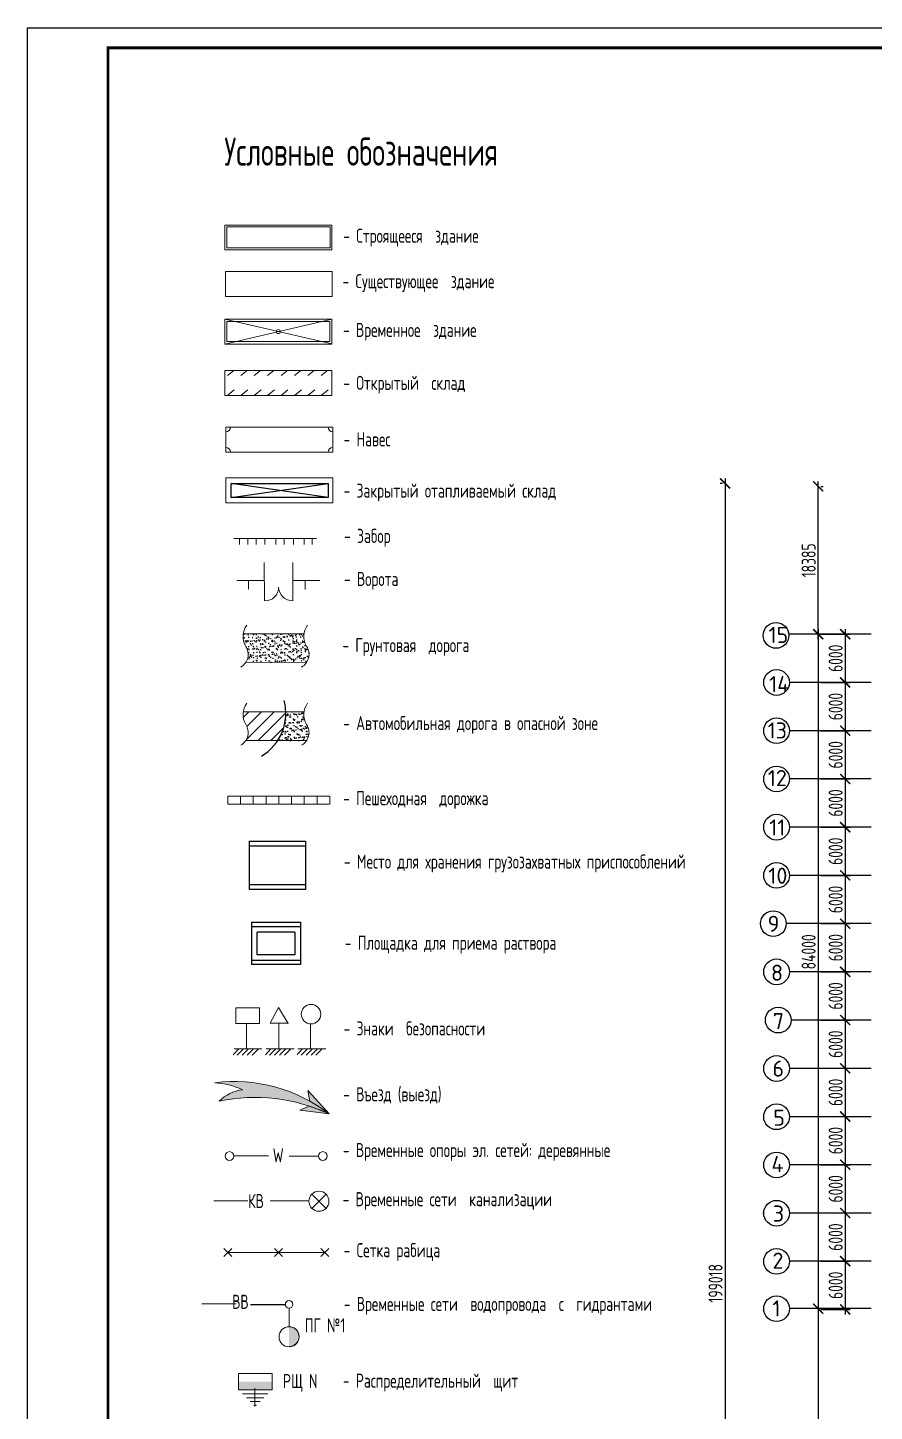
# Paper-space layout 'СГП' of a CAD drawing. Header units: millimetres. Extents: x 1 to 2190, y 0 to 1001.
# Drawn here: x 0.9 to 211.7, y 249.8 to 594.1 of the extents above; entities that cross this region are included whole.
import ezdxf

# ---------------------------------------------------------------- set-up
doc = ezdxf.new("R2010")
doc.units = ezdxf.units.MM
doc.header["$LTSCALE"] = 0.5
for name, color, linetype, lineweight in [('ЛИНИИ_01', 7, 'Continuous', 9), ('ТОЛСТЫЕ', 1, 'Continuous', 50), ('ТОНКИЕе', 7, 'Continuous', 25), ('чертеж', 250, 'Continuous', 5)]:
    doc.layers.add(name, color=color, linetype=linetype, lineweight=lineweight)
for name, color, linetype in [('ЛИНИИ_045', 254, 'Continuous'), ('размеры', 7, 'Continuous'), ('РАЗМЕТКА', 7, 'Continuous'), ('текст', 7, 'Continuous'), ('тонкие', 7, 'Continuous')]:
    doc.layers.add(name, color=color, linetype=linetype)
doc.styles.add('Наклонный', font='isocpeur.ttf', dxfattribs={"width": 0.7, "height": 3.5})
doc.styles.add('Наклонный 5', font='isocpeur.ttf', dxfattribs={"height": 7})
doc.dimstyles.new('СТРОИТЕЛЬНЫЙ', dxfattribs={"dimtxt": 3.5, "dimasz": 2.5, "dimexe": 1.25, "dimexo": 0.625, "dimtad": 1, "dimdec": 0, "dimlfac": 500, "dimdsep": 46, "dimtxsty": 'Наклонный', "dimblk1": 'ARCHTICK', "dimblk2": 'ARCHTICK', "dimsah": 1, "dimcen": 0, "dimdle": 1.25, "dimadec": 0, "dimazin": 0, "dimtfac": 0.75, "dimtdec": 0, "dimtmove": 0, "dimatfit": 3, "dimldrblk": 'ARCHTICK', "dimfxl": 1, "dimtolj": 1, "dimtzin": 0, "dimarcsym": 0})

# ---------------------------------------------------------------- blocks, each defined once
blk = doc.blocks.new('_ArchTick')
at = {"color": 0, "linetype": 'ByBlock', "const_width": 0.15}
blk.add_lwpolyline([(-0.5, -0.5), (0.5, 0.5)], dxfattribs=at)
blk = doc.blocks.new('*D918')
at = {"layer": 'Defpoints', "color": 0, "transparency": 16777216}
for p in [(174.58, 480.69), (174.58, 82.65), (174.58, 82.65)]:
    blk.add_point(p, dxfattribs=at)
at = {"layer": 'размеры', "color": 0, "lineweight": -2, "transparency": 16777216}
for p, q in [((173.96, 480.69), (173.33, 480.69)), ((174.58, 481.94), (174.58, 81.4)), ((173.96, 82.65), (173.33, 82.65))]:
    blk.add_line(p, q, dxfattribs=at)
at = {"layer": 'размеры', "color": 0, "lineweight": -2, "transparency": 16777216, "xscale": 2.5, "yscale": 2.5, "zscale": 2.5}
for p, rotation in [((174.58, 480.69), 90), ((174.58, 82.65), 270)]:
    blk.add_blockref('_ArchTick', p, dxfattribs=dict(at, rotation=rotation))
at = {"layer": 'размеры', "color": 0, "transparency": 16777216, "insert": (172.21, 281.67), "char_height": 3.5, "attachment_point": 5, "rotation": 90, "style": 'Наклонный'}
blk.add_mtext('\\A1;199018', dxfattribs=at)
blk = doc.blocks.new('*D958')
at = {"layer": 'Defpoints', "color": 0, "transparency": 16777216}
for p in [(197.76, 443.17), (197.76, 431.17), (204.48, 431.17)]:
    blk.add_point(p, dxfattribs=at)
at = {"layer": 'ТОНКИЕе', "color": 0, "lineweight": -2, "transparency": 16777216}
for p, q in [((204.48, 444.42), (204.48, 429.92)), ((198.39, 443.17), (205.73, 443.17)), ((198.39, 431.17), (205.73, 431.17))]:
    blk.add_line(p, q, dxfattribs=at)
at = {"layer": 'ТОНКИЕе', "color": 0, "lineweight": -2, "transparency": 16777216, "xscale": 2.5, "yscale": 2.5, "zscale": 2.5}
for p, rotation in [((204.48, 443.17), 90), ((204.48, 431.17), 270)]:
    blk.add_blockref('_ArchTick', p, dxfattribs=dict(at, rotation=rotation))
at = {"layer": 'ТОНКИЕе', "color": 0, "transparency": 16777216, "insert": (202.11, 437.17), "char_height": 3.5, "attachment_point": 5, "rotation": 90, "style": 'Наклонный'}
blk.add_mtext('\\A1;6000', dxfattribs=at)
blk = doc.blocks.new('*D959')
at = {"layer": 'Defpoints', "color": 0, "transparency": 16777216}
for p in [(204.48, 443.17), (197.76, 275.36), (205.32, 275.36)]:
    blk.add_point(p, dxfattribs=at)
at = {"layer": 'ТОНКИЕе', "color": 0, "lineweight": -2, "transparency": 16777216}
for p, q in [((197.76, 444.42), (197.76, 274.11)), ((203.86, 443.17), (196.51, 443.17)), ((204.69, 275.36), (196.51, 275.36))]:
    blk.add_line(p, q, dxfattribs=at)
at = {"layer": 'ТОНКИЕе', "color": 0, "lineweight": -2, "transparency": 16777216, "xscale": 2.5, "yscale": 2.5, "zscale": 2.5}
for p, rotation in [((197.76, 443.17), 90), ((197.76, 275.36), 270)]:
    blk.add_blockref('_ArchTick', p, dxfattribs=dict(at, rotation=rotation))
at = {"layer": 'ТОНКИЕе', "color": 0, "transparency": 16777216, "insert": (195.39, 364.14), "char_height": 3.5, "attachment_point": 5, "rotation": 90, "style": 'Наклонный'}
blk.add_mtext('\\A1;84000', dxfattribs=at)
blk = doc.blocks.new('*D964')
at = {"layer": 'Defpoints', "color": 0, "transparency": 16777216}
for p in [(197.76, 431.17), (197.76, 419.17), (204.48, 419.17)]:
    blk.add_point(p, dxfattribs=at)
at = {"layer": 'ТОНКИЕе', "color": 0, "lineweight": -2, "transparency": 16777216}
for p, q in [((198.39, 431.17), (205.73, 431.17)), ((204.48, 432.42), (204.48, 417.92)), ((198.39, 419.17), (205.73, 419.17))]:
    blk.add_line(p, q, dxfattribs=at)
at = {"layer": 'ТОНКИЕе', "color": 0, "lineweight": -2, "transparency": 16777216, "xscale": 2.5, "yscale": 2.5, "zscale": 2.5}
for p, rotation in [((204.48, 431.17), 90), ((204.48, 419.17), 270)]:
    blk.add_blockref('_ArchTick', p, dxfattribs=dict(at, rotation=rotation))
at = {"layer": 'ТОНКИЕе', "color": 0, "transparency": 16777216, "insert": (202.11, 425.17), "char_height": 3.5, "attachment_point": 5, "rotation": 90, "style": 'Наклонный'}
blk.add_mtext('\\A1;6000', dxfattribs=at)
blk = doc.blocks.new('*D965')
at = {"layer": 'Defpoints', "color": 0, "transparency": 16777216}
for p in [(197.76, 419.17), (197.76, 407.17), (204.48, 407.17)]:
    blk.add_point(p, dxfattribs=at)
at = {"layer": 'ТОНКИЕе', "color": 0, "lineweight": -2, "transparency": 16777216}
for p, q in [((204.48, 420.42), (204.48, 405.92)), ((198.39, 419.17), (205.73, 419.17)), ((198.39, 407.17), (205.73, 407.17))]:
    blk.add_line(p, q, dxfattribs=at)
at = {"layer": 'ТОНКИЕе', "color": 0, "lineweight": -2, "transparency": 16777216, "xscale": 2.5, "yscale": 2.5, "zscale": 2.5}
for p, rotation in [((204.48, 419.17), 90), ((204.48, 407.17), 270)]:
    blk.add_blockref('_ArchTick', p, dxfattribs=dict(at, rotation=rotation))
at = {"layer": 'ТОНКИЕе', "color": 0, "transparency": 16777216, "insert": (202.11, 413.17), "char_height": 3.5, "attachment_point": 5, "rotation": 90, "style": 'Наклонный'}
blk.add_mtext('\\A1;6000', dxfattribs=at)
blk = doc.blocks.new('*D966')
at = {"layer": 'Defpoints', "color": 0, "transparency": 16777216}
for p in [(197.76, 407.17), (197.76, 395.17), (204.48, 395.17)]:
    blk.add_point(p, dxfattribs=at)
at = {"layer": 'ТОНКИЕе', "color": 0, "lineweight": -2, "transparency": 16777216}
for p, q in [((198.39, 407.17), (205.73, 407.17)), ((204.48, 408.42), (204.48, 393.92)), ((198.39, 395.17), (205.73, 395.17))]:
    blk.add_line(p, q, dxfattribs=at)
at = {"layer": 'ТОНКИЕе', "color": 0, "lineweight": -2, "transparency": 16777216, "xscale": 2.5, "yscale": 2.5, "zscale": 2.5}
for p, rotation in [((204.48, 407.17), 90), ((204.48, 395.17), 270)]:
    blk.add_blockref('_ArchTick', p, dxfattribs=dict(at, rotation=rotation))
at = {"layer": 'ТОНКИЕе', "color": 0, "transparency": 16777216, "insert": (202.11, 401.17), "char_height": 3.5, "attachment_point": 5, "rotation": 90, "style": 'Наклонный'}
blk.add_mtext('\\A1;6000', dxfattribs=at)
blk = doc.blocks.new('*D967')
at = {"layer": 'Defpoints', "color": 0, "transparency": 16777216}
for p in [(197.76, 395.17), (197.76, 383.17), (204.48, 383.17)]:
    blk.add_point(p, dxfattribs=at)
at = {"layer": 'ТОНКИЕе', "color": 0, "lineweight": -2, "transparency": 16777216}
for p, q in [((204.48, 396.42), (204.48, 381.92)), ((198.39, 395.17), (205.73, 395.17)), ((198.39, 383.17), (205.73, 383.17))]:
    blk.add_line(p, q, dxfattribs=at)
at = {"layer": 'ТОНКИЕе', "color": 0, "lineweight": -2, "transparency": 16777216, "xscale": 2.5, "yscale": 2.5, "zscale": 2.5}
for p, rotation in [((204.48, 395.17), 90), ((204.48, 383.17), 270)]:
    blk.add_blockref('_ArchTick', p, dxfattribs=dict(at, rotation=rotation))
at = {"layer": 'ТОНКИЕе', "color": 0, "transparency": 16777216, "insert": (202.11, 389.17), "char_height": 3.5, "attachment_point": 5, "rotation": 90, "style": 'Наклонный'}
blk.add_mtext('\\A1;6000', dxfattribs=at)
blk = doc.blocks.new('*D968')
at = {"layer": 'Defpoints', "color": 0, "transparency": 16777216}
for p in [(197.76, 383.17), (197.76, 371.17), (204.48, 371.17)]:
    blk.add_point(p, dxfattribs=at)
at = {"layer": 'ТОНКИЕе', "color": 0, "lineweight": -2, "transparency": 16777216}
for p, q in [((198.39, 383.17), (205.73, 383.17)), ((204.48, 384.42), (204.48, 369.92)), ((198.39, 371.17), (205.73, 371.17))]:
    blk.add_line(p, q, dxfattribs=at)
at = {"layer": 'ТОНКИЕе', "color": 0, "lineweight": -2, "transparency": 16777216, "xscale": 2.5, "yscale": 2.5, "zscale": 2.5}
for p, rotation in [((204.48, 383.17), 90), ((204.48, 371.17), 270)]:
    blk.add_blockref('_ArchTick', p, dxfattribs=dict(at, rotation=rotation))
at = {"layer": 'ТОНКИЕе', "color": 0, "transparency": 16777216, "insert": (202.11, 377.17), "char_height": 3.5, "attachment_point": 5, "rotation": 90, "style": 'Наклонный'}
blk.add_mtext('\\A1;6000', dxfattribs=at)
blk = doc.blocks.new('*D969')
at = {"layer": 'Defpoints', "color": 0, "transparency": 16777216}
for p in [(197.76, 371.17), (197.76, 359.17), (204.48, 359.17)]:
    blk.add_point(p, dxfattribs=at)
at = {"layer": 'ТОНКИЕе', "color": 0, "lineweight": -2, "transparency": 16777216}
for p, q in [((204.48, 372.42), (204.48, 357.92)), ((198.39, 371.17), (205.73, 371.17)), ((198.39, 359.17), (205.73, 359.17))]:
    blk.add_line(p, q, dxfattribs=at)
at = {"layer": 'ТОНКИЕе', "color": 0, "lineweight": -2, "transparency": 16777216, "xscale": 2.5, "yscale": 2.5, "zscale": 2.5}
for p, rotation in [((204.48, 371.17), 90), ((204.48, 359.17), 270)]:
    blk.add_blockref('_ArchTick', p, dxfattribs=dict(at, rotation=rotation))
at = {"layer": 'ТОНКИЕе', "color": 0, "transparency": 16777216, "insert": (202.11, 365.17), "char_height": 3.5, "attachment_point": 5, "rotation": 90, "style": 'Наклонный'}
blk.add_mtext('\\A1;6000', dxfattribs=at)
blk = doc.blocks.new('*D970')
at = {"layer": 'Defpoints', "color": 0, "transparency": 16777216}
for p in [(197.76, 359.17), (197.76, 347.17), (204.48, 347.17)]:
    blk.add_point(p, dxfattribs=at)
at = {"layer": 'ТОНКИЕе', "color": 0, "lineweight": -2, "transparency": 16777216}
for p, q in [((198.39, 359.17), (205.73, 359.17)), ((204.48, 360.42), (204.48, 345.92)), ((198.39, 347.17), (205.73, 347.17))]:
    blk.add_line(p, q, dxfattribs=at)
at = {"layer": 'ТОНКИЕе', "color": 0, "lineweight": -2, "transparency": 16777216, "xscale": 2.5, "yscale": 2.5, "zscale": 2.5}
for p, rotation in [((204.48, 359.17), 90), ((204.48, 347.17), 270)]:
    blk.add_blockref('_ArchTick', p, dxfattribs=dict(at, rotation=rotation))
at = {"layer": 'ТОНКИЕе', "color": 0, "transparency": 16777216, "insert": (202.11, 353.17), "char_height": 3.5, "attachment_point": 5, "rotation": 90, "style": 'Наклонный'}
blk.add_mtext('\\A1;6000', dxfattribs=at)
blk = doc.blocks.new('*D971')
at = {"layer": 'Defpoints', "color": 0, "transparency": 16777216}
for p in [(197.76, 347.17), (197.76, 335.17), (204.48, 335.17)]:
    blk.add_point(p, dxfattribs=at)
at = {"layer": 'ТОНКИЕе', "color": 0, "lineweight": -2, "transparency": 16777216}
for p, q in [((204.48, 348.42), (204.48, 333.92)), ((198.39, 347.17), (205.73, 347.17)), ((198.39, 335.17), (205.73, 335.17))]:
    blk.add_line(p, q, dxfattribs=at)
at = {"layer": 'ТОНКИЕе', "color": 0, "lineweight": -2, "transparency": 16777216, "xscale": 2.5, "yscale": 2.5, "zscale": 2.5}
for p, rotation in [((204.48, 347.17), 90), ((204.48, 335.17), 270)]:
    blk.add_blockref('_ArchTick', p, dxfattribs=dict(at, rotation=rotation))
at = {"layer": 'ТОНКИЕе', "color": 0, "transparency": 16777216, "insert": (202.11, 341.17), "char_height": 3.5, "attachment_point": 5, "rotation": 90, "style": 'Наклонный'}
blk.add_mtext('\\A1;6000', dxfattribs=at)
blk = doc.blocks.new('*D972')
at = {"layer": 'Defpoints', "color": 0, "transparency": 16777216}
for p in [(197.76, 335.17), (197.76, 323.17), (204.48, 323.17)]:
    blk.add_point(p, dxfattribs=at)
at = {"layer": 'ТОНКИЕе', "color": 0, "lineweight": -2, "transparency": 16777216}
for p, q in [((198.39, 335.17), (205.73, 335.17)), ((204.48, 336.42), (204.48, 321.92)), ((198.39, 323.17), (205.73, 323.17))]:
    blk.add_line(p, q, dxfattribs=at)
at = {"layer": 'ТОНКИЕе', "color": 0, "lineweight": -2, "transparency": 16777216, "xscale": 2.5, "yscale": 2.5, "zscale": 2.5}
for p, rotation in [((204.48, 335.17), 90), ((204.48, 323.17), 270)]:
    blk.add_blockref('_ArchTick', p, dxfattribs=dict(at, rotation=rotation))
at = {"layer": 'ТОНКИЕе', "color": 0, "transparency": 16777216, "insert": (202.11, 329.17), "char_height": 3.5, "attachment_point": 5, "rotation": 90, "style": 'Наклонный'}
blk.add_mtext('\\A1;6000', dxfattribs=at)
blk = doc.blocks.new('*D973')
at = {"layer": 'Defpoints', "color": 0, "transparency": 16777216}
for p in [(197.76, 323.17), (197.76, 311.17), (204.48, 311.17)]:
    blk.add_point(p, dxfattribs=at)
at = {"layer": 'ТОНКИЕе', "color": 0, "lineweight": -2, "transparency": 16777216}
for p, q in [((204.48, 324.42), (204.48, 309.92)), ((198.39, 323.17), (205.73, 323.17)), ((198.39, 311.17), (205.73, 311.17))]:
    blk.add_line(p, q, dxfattribs=at)
at = {"layer": 'ТОНКИЕе', "color": 0, "lineweight": -2, "transparency": 16777216, "xscale": 2.5, "yscale": 2.5, "zscale": 2.5}
for p, rotation in [((204.48, 323.17), 90), ((204.48, 311.17), 270)]:
    blk.add_blockref('_ArchTick', p, dxfattribs=dict(at, rotation=rotation))
at = {"layer": 'ТОНКИЕе', "color": 0, "transparency": 16777216, "insert": (202.11, 317.17), "char_height": 3.5, "attachment_point": 5, "rotation": 90, "style": 'Наклонный'}
blk.add_mtext('\\A1;6000', dxfattribs=at)
blk = doc.blocks.new('*D974')
at = {"layer": 'Defpoints', "color": 0, "transparency": 16777216}
for p in [(197.76, 311.17), (197.76, 299.17), (204.48, 299.17)]:
    blk.add_point(p, dxfattribs=at)
at = {"layer": 'ТОНКИЕе', "color": 0, "lineweight": -2, "transparency": 16777216}
for p, q in [((198.39, 311.17), (205.73, 311.17)), ((204.48, 312.42), (204.48, 297.92)), ((198.39, 299.17), (205.73, 299.17))]:
    blk.add_line(p, q, dxfattribs=at)
at = {"layer": 'ТОНКИЕе', "color": 0, "lineweight": -2, "transparency": 16777216, "xscale": 2.5, "yscale": 2.5, "zscale": 2.5}
for p, rotation in [((204.48, 311.17), 90), ((204.48, 299.17), 270)]:
    blk.add_blockref('_ArchTick', p, dxfattribs=dict(at, rotation=rotation))
at = {"layer": 'ТОНКИЕе', "color": 0, "transparency": 16777216, "insert": (202.11, 305.17), "char_height": 3.5, "attachment_point": 5, "rotation": 90, "style": 'Наклонный'}
blk.add_mtext('\\A1;6000', dxfattribs=at)
blk = doc.blocks.new('*D975')
at = {"layer": 'Defpoints', "color": 0, "transparency": 16777216}
for p in [(197.76, 299.17), (197.76, 287.17), (204.48, 287.17)]:
    blk.add_point(p, dxfattribs=at)
at = {"layer": 'ТОНКИЕе', "color": 0, "lineweight": -2, "transparency": 16777216}
for p, q in [((204.48, 300.42), (204.48, 285.92)), ((198.39, 299.17), (205.73, 299.17)), ((198.39, 287.17), (205.73, 287.17))]:
    blk.add_line(p, q, dxfattribs=at)
at = {"layer": 'ТОНКИЕе', "color": 0, "lineweight": -2, "transparency": 16777216, "xscale": 2.5, "yscale": 2.5, "zscale": 2.5}
for p, rotation in [((204.48, 299.17), 90), ((204.48, 287.17), 270)]:
    blk.add_blockref('_ArchTick', p, dxfattribs=dict(at, rotation=rotation))
at = {"layer": 'ТОНКИЕе', "color": 0, "transparency": 16777216, "insert": (202.11, 293.17), "char_height": 3.5, "attachment_point": 5, "rotation": 90, "style": 'Наклонный'}
blk.add_mtext('\\A1;6000', dxfattribs=at)
blk = doc.blocks.new('*D976')
at = {"layer": 'Defpoints', "color": 0, "transparency": 16777216}
for p in [(197.76, 287.17), (197.76, 275.17), (204.48, 275.17)]:
    blk.add_point(p, dxfattribs=at)
at = {"layer": 'ТОНКИЕе', "color": 0, "lineweight": -2, "transparency": 16777216}
for p, q in [((198.39, 287.17), (205.73, 287.17)), ((204.48, 288.42), (204.48, 273.92)), ((198.39, 275.17), (205.73, 275.17))]:
    blk.add_line(p, q, dxfattribs=at)
at = {"layer": 'ТОНКИЕе', "color": 0, "lineweight": -2, "transparency": 16777216, "xscale": 2.5, "yscale": 2.5, "zscale": 2.5}
for p, rotation in [((204.48, 287.17), 90), ((204.48, 275.17), 270)]:
    blk.add_blockref('_ArchTick', p, dxfattribs=dict(at, rotation=rotation))
at = {"layer": 'ТОНКИЕе', "color": 0, "transparency": 16777216, "insert": (202.11, 281.17), "char_height": 3.5, "attachment_point": 5, "rotation": 90, "style": 'Наклонный'}
blk.add_mtext('\\A1;6000', dxfattribs=at)
blk = doc.blocks.new('*D1054')
at = {"layer": 'Defpoints', "color": 0, "transparency": 16777216}
for p in [(197.76, 479.94), (197.76, 479.94), (197.76, 443.17)]:
    blk.add_point(p, dxfattribs=at)
at = {"layer": 'размеры', "color": 0, "lineweight": -2, "transparency": 16777216}
for p, q in [((197.76, 441.92), (197.76, 481.19)), ((198.39, 479.94), (199.01, 479.94)), ((198.39, 443.17), (199.01, 443.17))]:
    blk.add_line(p, q, dxfattribs=at)
at = {"layer": 'размеры', "color": 0, "lineweight": -2, "transparency": 16777216, "xscale": 2.5, "yscale": 2.5, "zscale": 2.5}
for p, rotation in [((197.76, 479.94), 90), ((197.76, 443.17), 270)]:
    blk.add_blockref('_ArchTick', p, dxfattribs=dict(at, rotation=rotation))
at = {"layer": 'размеры', "color": 0, "transparency": 16777216, "insert": (195.39, 461.55), "char_height": 3.5, "attachment_point": 5, "rotation": 90, "style": 'Наклонный'}
blk.add_mtext('\\A1;18385', dxfattribs=at)
blk = doc.blocks.new('*D1055')
at = {"layer": 'Defpoints', "color": 0, "transparency": 16777216}
for p in [(197.76, 275.36), (197.76, 82.65), (197.76, 82.65)]:
    blk.add_point(p, dxfattribs=at)
at = {"layer": 'размеры', "color": 0, "lineweight": -2, "transparency": 16777216}
for p, q in [((197.76, 276.61), (197.76, 81.4)), ((198.39, 275.36), (199.01, 275.36)), ((198.39, 82.65), (199.01, 82.65))]:
    blk.add_line(p, q, dxfattribs=at)
at = {"layer": 'размеры', "color": 0, "lineweight": -2, "transparency": 16777216, "xscale": 2.5, "yscale": 2.5, "zscale": 2.5}
for p, rotation in [((197.76, 275.36), 90), ((197.76, 82.65), 270)]:
    blk.add_blockref('_ArchTick', p, dxfattribs=dict(at, rotation=rotation))
at = {"layer": 'размеры', "color": 0, "transparency": 16777216, "insert": (195.39, 179.01), "char_height": 3.5, "attachment_point": 5, "rotation": 90, "style": 'Наклонный'}
blk.add_mtext('\\A1;96355', dxfattribs=at)

psp = doc.layouts.new('СГП')

# ---------------------------------------------------------------- hatches: boundary and pattern name
at = {"layer": 'ЛИНИИ_01'}
h = psp.add_hatch(color=0, dxfattribs=at)
edge = h.paths.add_edge_path()
edge.add_line((66.0078, 270.8672), (66.0078, 265.9515))
edge.add_arc((66.05, 268.4093), 2.4582, 269.017345, 450.982655)
psp.add_hatch(color=0, dxfattribs=at).paths.add_polyline_path([(61.7889, 255.1722), (61.7889, 257.1763), (53.3717, 257.1763), (53.3717, 255.1722)])
at = {"layer": 'размеры', "lineweight": 20}
for points in [[(47.5004, 331.57, -0.08970036), (54.4034, 329.8452, -0.00002138), (54.4042, 329.8454, 0.00002138), (54.4034, 329.8452, -0.00000494), (54.4037, 329.8451, 0.00000494), (54.4034, 329.8452, 0.16751003), (48.632, 326.9808, -0.16199528), (75.962, 323.8241), (75.9618, 323.8243, 0.19901055)], [(70.693, 329.6804), (71.1432, 327.006, -0.03752727), (75.9618, 323.8243)], [(72.7596, 325.1643, 0.01476385), (71.023, 325.7233), (68.6994, 324.7706), (75.961, 323.8246, 0.01991966)]]:
    psp.add_hatch(color=0, dxfattribs=at).paths.add_polyline_path(points)
at = {"layer": 'тонкие', "transparency": 33554687}
h = psp.add_hatch(dxfattribs=at)
h.set_pattern_fill('AR-SAND', scale=0.03)
h.set_pattern_definition([(37.5, (-0.0765, 11.8237), (-0.048001, 1.4682397), [0, -1.15824, 0, -1.2954, 0, -1.23825]), (7.5, (-0.0765, 11.8237), (1.34857, 2.150475), [0, -0.62484, 0, -1.04394, 0, -0.40005]), (327.5, (-1.0138, 11.8237), (2.372977, 0.0043116), [0, -0.381, 0, -1.3716, 0, -1.7907]), (317.5, (-1.0138, 11.8237), (2.290669, 0.668788), [0, -0.1905, 0, -0.89916, 0, -1.0287])])
h.paths.add_polyline_path([(54.5886, 443.2874, 0.17416404), (55.2317, 440.1492, -0.2971316), (55.2509, 436.1937), (70.3738, 436.1651, 0.29969714), (70.3732, 440.1492, -0.17438972), (69.7307, 443.2915)])
h = psp.add_hatch(dxfattribs=at)
h.set_pattern_fill('ANSI31', scale=0.7)
h.set_pattern_definition([(45, (-0.0765, 0.0526), (-1.571545, 1.571545), [])])
h.paths.add_polyline_path([(54.5886, 423.8521, 0.17416404), (55.2317, 420.7138, -0.2971316), (55.2509, 416.7584), (63.194, 416.7434, 0.15087038), (65.1941, 423.855)])
h = psp.add_hatch(dxfattribs=at)
h.set_pattern_fill('AR-SAND', scale=0.03)
h.set_pattern_definition([(37.5, (-0.0765, 0.0526), (-0.048001, 1.4682397), [0, -1.15824, 0, -1.2954, 0, -1.23825]), (7.5, (-0.0765, 0.0526), (1.34857, 2.150475), [0, -0.62484, 0, -1.04394, 0, -0.40005]), (327.5, (-1.0138, 0.0526), (2.372977, 0.0043116), [0, -0.381, 0, -1.3716, 0, -1.7907]), (317.5, (-1.0138, 0.0526), (2.290669, 0.668788), [0, -0.1905, 0, -0.89916, 0, -1.0287])])
h.paths.add_polyline_path([(63.194, 416.7434), (70.3738, 416.7298, 0.29969714), (70.3732, 420.7138, -0.17438972), (69.7307, 423.8562), (65.1941, 423.855, -0.15087038)])

# ---------------------------------------------------------------- linework, layer by layer
at = {"color": 0, "lineweight": 20}
for p, q in [((49.7927, 288.3136), (51.7927, 290.3136)), ((49.7927, 290.3136), (51.7927, 288.3136)), ((62.3927, 288.3136), (64.3927, 290.3136)), ((62.3927, 290.3136), (64.3927, 288.3136)), ((73.8856, 288.3136), (75.8856, 290.3136)), ((73.8856, 290.3136), (75.8856, 288.3136))]:
    psp.add_line(p, q, dxfattribs=at)
at = {"color": 0, "linetype": 'ByBlock', "lineweight": 20}
psp.add_line((74.8856, 289.3136), (50.7927, 289.3136), dxfattribs=at)
at = {"layer": 'ЛИНИИ_01', "color": 0, "lineweight": 20}
for p, q in [((50.0163, 521.59), (76.6163, 521.59)), ((50.0275, 515.3611), (50.0275, 521.5611)), ((76.6275, 521.5611), (76.6275, 515.3611)), ((76.6275, 521.5611), (76.6275, 515.3611)), ((76.6275, 515.3611), (50.0275, 515.3611)), ((50.2665, 488.4905), (50.2665, 494.6905)), ((50.2665, 494.6905), (76.8665, 494.6905)), ((76.8665, 494.6905), (76.8665, 488.4905)), ((76.8665, 494.6905), (76.8665, 488.4905)), ((76.8665, 488.4905), (50.2665, 488.4905)), ((50.2665, 475.8654), (50.2665, 482.0654)), ((50.2665, 482.0654), (76.8665, 482.0654)), ((76.8665, 482.0654), (76.8665, 475.8654)), ((76.8665, 482.0654), (76.8665, 475.8654)), ((76.8665, 475.8654), (50.2665, 475.8654)), ((59.9255, 451.4917), (59.8277, 461.0351)), ((66.9092, 451.4917), (66.9394, 461.0351)), ((54.5886, 443.2874), (69.7307, 443.2915)), ((55.2509, 436.1937), (70.3738, 436.1651)), ((54.5886, 423.8521), (69.7307, 423.8562)), ((55.2509, 416.7584), (70.3738, 416.7298)), ((63.3563, 402.8629), (50.7384, 402.8629)), ((50.7384, 400.8629), (50.7384, 402.8629)), ((53.9134, 400.8629), (53.9134, 402.8629)), ((57.0884, 400.8629), (57.0884, 402.8629)), ((60.2634, 400.8629), (60.2634, 402.8629)), ((76.0563, 402.8629), (63.4384, 402.8629)), ((63.4384, 400.8629), (63.4384, 402.8629)), ((63.4384, 400.8545), (63.4384, 402.8629)), ((66.6134, 400.8629), (66.6134, 402.8629)), ((69.7884, 400.8629), (69.7884, 402.8629)), ((72.9634, 400.8629), (72.9634, 402.8629)), ((76.1384, 400.8545), (76.1384, 402.8629)), ((63.3088, 400.8629), (50.7384, 400.8629)), ((76.0088, 400.8629), (63.4384, 400.8629)), ((71.1787, 400.789), (71.1787, 400.789))]:
    psp.add_line(p, q, dxfattribs=at)
at = {"layer": 'ЛИНИИ_01', "color": 241, "lineweight": 20}
for p, q in [((50.0275, 508.7897), (76.6275, 508.7897)), ((50.0275, 502.5897), (50.0275, 508.7897)), ((50.639, 507.5426), (52.2278, 508.7897)), ((53.9785, 507.5426), (55.5673, 508.7897)), ((53.9785, 507.5426), (55.5673, 508.7897)), ((57.318, 507.5426), (58.9068, 508.7897)), ((57.318, 507.5426), (58.9068, 508.7897)), ((60.6575, 507.5426), (62.2463, 508.7897)), ((60.6575, 507.5426), (62.2463, 508.7897)), ((60.6575, 507.5426), (62.2463, 508.7897)), ((63.997, 507.5426), (65.5858, 508.7897)), ((63.997, 507.5426), (65.5858, 508.7897)), ((63.997, 507.5426), (65.5858, 508.7897)), ((67.3365, 507.5426), (68.9253, 508.7897)), ((67.3365, 507.5426), (68.9253, 508.7897)), ((70.676, 507.5426), (72.2648, 508.7897)), ((70.676, 507.5426), (72.2648, 508.7897)), ((74.0154, 507.5426), (75.6043, 508.7897)), ((76.6275, 508.7897), (76.6275, 502.5897)), ((76.6275, 508.7897), (76.6275, 502.5897)), ((50.639, 502.6005), (52.3706, 503.9596)), ((53.9785, 502.6005), (55.7101, 503.9596)), ((53.9785, 502.6005), (55.7101, 503.9596)), ((57.318, 502.6005), (59.0496, 503.9596)), ((57.318, 502.6005), (59.0496, 503.9596)), ((60.6575, 502.6005), (62.3891, 503.9596)), ((60.6575, 502.6005), (62.3891, 503.9596)), ((60.6575, 502.6005), (62.3891, 503.9596)), ((63.997, 502.6005), (65.7286, 503.9596)), ((63.997, 502.6005), (65.7286, 503.9596)), ((63.997, 502.6005), (65.7286, 503.9596)), ((67.3365, 502.6005), (69.068, 503.9596)), ((67.3365, 502.6005), (69.068, 503.9596)), ((70.676, 502.6005), (72.4075, 503.9596)), ((70.676, 502.6005), (72.4075, 503.9596)), ((74.0154, 502.6005), (75.747, 503.9596)), ((76.6275, 502.5897), (50.0275, 502.5897))]:
    psp.add_line(p, q, dxfattribs=at)
at = {"layer": 'ЛИНИИ_01', "color": 0, "linetype": 'Continuous', "lineweight": 20}
psp.add_line((61.3129, 451.8052), (61.3129, 451.8052), dxfattribs=at)
at = {"layer": 'ЛИНИИ_01', "color": 2, "lineweight": 20, "true_color": 0xffff00}
for p, q in [((52.405, 313.3864), (60.8866, 313.3864)), ((65.9994, 313.3215), (73.3164, 313.3215))]:
    psp.add_line(p, q, dxfattribs=at)
at = {"layer": 'ЛИНИИ_01', "color": 20, "lineweight": 20, "true_color": 0xfa4205}
for p, q in [((71.6788, 303.8538), (75.2143, 300.3182)), ((71.6788, 300.3182), (75.2143, 303.8538))]:
    psp.add_line(p, q, dxfattribs=at)
at = {"layer": 'ЛИНИИ_01', "color": 4, "linetype": 'Continuous'}
psp.add_line((66.0078, 275.4941), (66.0078, 270.8672), dxfattribs=at)
at = {"layer": 'ЛИНИИ_01', "color": 0}
for p, q in [((53.3717, 255.1722), (53.3717, 259.2178)), ((53.3717, 259.2178), (61.7889, 259.2178)), ((61.7889, 259.2178), (61.7889, 255.1722)), ((61.7889, 255.1722), (53.3717, 255.1722)), ((54.4111, 254.1725), (58.036, 254.1725)), ((55.4072, 253.2144), (57.9903, 253.2144)), ((56.3557, 252.3021), (58.036, 252.3021)), ((60.7496, 254.1725), (57.1246, 254.1725)), ((58.8049, 252.3021), (57.1246, 252.3021)), ((59.7534, 253.2144), (57.1704, 253.2144)), ((57.2619, 251.3898), (57.8987, 251.3898)), ((57.8987, 251.3898), (57.2619, 251.3898)), ((57.2619, 251.3898), (57.8987, 251.3898)), ((57.8987, 251.3898), (57.2619, 251.3898))]:
    psp.add_line(p, q, dxfattribs=at)
at = {"layer": 'ЛИНИИ_01', "color": 0, "lineweight": 20}
psp.add_circle((63.3275, 518.4611), 0.4897, dxfattribs=at)
at = {"layer": 'ЛИНИИ_01', "color": 2, "lineweight": 20, "true_color": 0xffff00}
for centre in [(51.176, 313.3215), (74.4203, 313.3215)]:
    psp.add_circle(centre, 1.104, dxfattribs=at)
at = {"layer": 'ЛИНИИ_01', "color": 20, "lineweight": 20, "true_color": 0xfa4205}
psp.add_circle((73.4466, 302.086), 2.5, dxfattribs=at)
at = {"layer": 'ЛИНИИ_01', "color": 4}
psp.add_circle((66.0078, 276.4219), 0.9278, dxfattribs=at)
at = {"layer": 'ЛИНИИ_01', "color": 0}
psp.add_circle((66.0078, 268.3672), 2.5, dxfattribs=at)
at = {"layer": 'ЛИНИИ_01', "color": 0, "linetype": 'Continuous', "lineweight": 20}
for centre, radius, start, end in [((50.098, 494.7895), 1.3162, 278.129392, 355.759308), ((77.035, 494.7895), 1.3162, 184.240692, 261.870608), ((50.098, 488.3915), 1.3162, 4.240692, 81.870608), ((77.035, 488.3915), 1.3162, 98.129392, 175.759308), ((59.2782, 442.6135), 4.7379, 143.673985, 211.341585), ((74.4198, 442.6135), 4.7379, 143.673985, 211.341585), ((52.2071, 438.1568), 3.6219, 299.124954, 33.37425), ((67.3486, 438.1568), 3.6219, 299.124954, 33.37425), ((59.2782, 423.1782), 4.7379, 143.673985, 211.341585), ((74.4198, 423.1782), 4.7379, 143.673985, 211.341585), ((52.2071, 418.7214), 3.6219, 299.124954, 33.37425), ((67.3486, 418.7214), 3.6219, 299.124954, 33.37425)]:
    psp.add_arc(centre, radius, start, end, dxfattribs=at)
at = {"layer": 'ЛИНИИ_01', "color": 0, "lineweight": 20}
for centre, radius, start, end in [((60.0853, 454.8123), 3.3244, 267.244862, 1.375641), ((66.7887, 454.8689), 3.38, 179.607675, 272.320072)]:
    psp.add_arc(centre, radius, start, end, dxfattribs=at)
at = {"layer": 'ЛИНИИ_01', "color": 0}
psp.add_arc((66.05, 268.4093), 2.4582, 269.017345, 90.982655, dxfattribs=at)
at = {"layer": 'ЛИНИИ_045', "color": 0, "lineweight": 20}
for p, q in [((50.0275, 544.9783), (76.6275, 544.9783)), ((50.0275, 538.7783), (50.0275, 544.9783)), ((76.6275, 544.9783), (76.6275, 538.7783)), ((76.6275, 538.7783), (50.0275, 538.7783)), ((50.1434, 527.1949), (50.1434, 533.3949)), ((50.1434, 533.3949), (76.7434, 533.3949)), ((76.7434, 533.3949), (76.7434, 527.1949)), ((76.7434, 527.1949), (50.1434, 527.1949)), ((52.2279, 466.9964), (55.7279, 466.9964)), ((53.4231, 466.9964), (72.8362, 466.9964)), ((53.6549, 466.9964), (53.6549, 465.5236)), ((55.7279, 466.9964), (55.7279, 465.5236)), ((57.8161, 466.9964), (57.8161, 465.5236)), ((59.9511, 466.9964), (59.9511, 465.5236)), ((62.7279, 466.9964), (62.7279, 465.5236)), ((64.7471, 466.9964), (64.7471, 465.5236)), ((67.067, 466.9964), (67.067, 465.5236)), ((69.7279, 466.9964), (69.7279, 465.5236)), ((71.7797, 466.9964), (71.7797, 465.5236))]:
    psp.add_line(p, q, dxfattribs=at)
at = {"layer": 'размеры', "color": 0, "lineweight": 20}
for p, q in [((50.5123, 544.5426), (76.2438, 544.5426)), ((50.5123, 539.2654), (50.5123, 544.5426)), ((76.2438, 544.5426), (76.2438, 539.2654)), ((76.2438, 539.2654), (50.5123, 539.2654)), ((50.0257, 515.3711), (76.6258, 521.5155)), ((76.6258, 515.3869), (50.0435, 521.5671)), ((59.8898, 456.4991), (52.9877, 456.4991)), ((55.9292, 456.5379), (55.9292, 454.3488)), ((67.068, 456.4991), (73.694, 456.4991)), ((70.0306, 456.4903), (70.0306, 454.3012)), ((52.7415, 350.2124), (58.6639, 350.2124)), ((52.7415, 346.282), (52.7415, 350.2124)), ((58.6639, 350.2124), (58.6639, 346.282)), ((61.3145, 346.3648), (63.3438, 350.2952)), ((63.3438, 350.2952), (65.7873, 346.3234)), ((58.6639, 346.282), (52.7415, 346.282)), ((55.4343, 340.0246), (55.4343, 346.2062)), ((61.2731, 346.3648), (65.8701, 346.3648)), ((63.4591, 340.0083), (63.4591, 346.1899)), ((71.3333, 340.0575), (71.3333, 346.239)), ((52.0833, 338.5387), (53.4554, 340.0054)), ((52.298, 340.01), (59.2529, 340.01)), ((53.112, 338.4298), (54.6876, 340.0054)), ((54.3442, 338.4298), (55.9199, 340.0054)), ((55.5765, 338.4298), (57.1521, 340.0054)), ((56.8087, 338.4298), (58.3843, 340.0054)), ((60.1082, 338.5224), (61.4803, 339.9891)), ((60.3228, 339.9937), (67.2777, 339.9937)), ((61.1369, 338.4135), (62.7125, 339.9891)), ((62.3691, 338.4135), (63.9447, 339.9891)), ((63.6013, 338.4135), (65.1769, 339.9891)), ((64.8335, 338.4135), (66.4091, 339.9891)), ((67.9823, 338.5715), (69.3544, 340.0383)), ((68.197, 340.0428), (75.1519, 340.0428)), ((69.011, 338.4626), (70.5866, 340.0383)), ((70.2432, 338.4626), (71.8188, 340.0383)), ((71.4754, 338.4626), (73.0511, 340.0383)), ((72.7077, 338.4626), (74.2833, 340.0383)), ((70.693, 329.6804), (71.1553, 326.9339)), ((75.9617, 323.8244), (70.693, 329.6804)), ((75.9612, 323.8246), (68.698, 324.7708)), ((68.6991, 324.7705), (71.0298, 325.7261))]:
    psp.add_line(p, q, dxfattribs=at)
at = {"layer": 'размеры', "color": 0, "lineweight": 13}
for p, q in [((50.4847, 521.0088), (76.1317, 521.0088)), ((50.4847, 515.9932), (50.4847, 521.0088)), ((76.1317, 521.0088), (76.1317, 515.9932)), ((76.1317, 515.9932), (50.4847, 515.9932)), ((57.4596, 251.0304), (57.4596, 255.5826))]:
    psp.add_line(p, q, dxfattribs=at)
at = {"layer": 'размеры', "color": 20, "lineweight": 20, "true_color": 0xfa4205}
for p, q in [((55.7201, 302.1959), (47.2712, 302.1959)), ((70.949, 302.1959), (61.3338, 302.1959))]:
    psp.add_line(p, q, dxfattribs=at)
at = {"layer": 'размеры', "color": 0, "lineweight": 20}
psp.add_circle((71.4814, 348.6368), 2.4353, dxfattribs=at)
for centre, radius, start, end in [((52.3862, 293.3595), 38.5216, 52.265812, 97.288439), ((46.1835, 311.6234), 19.99, 65.718826, 86.224865), ((55.6728, 320.0412), 9.8859, 97.372842, 135.415659), ((57.5533, 284.3321), 43.5717, 65.009859, 101.815018), ((62.4276, 296.0442), 30.8987, 64.104534, 73.849527)]:
    psp.add_arc(centre, radius, start, end, dxfattribs=at)
at = {"layer": 'РАЗМЕТКА', "color": 20, "lineweight": 20, "true_color": 0xfa4205}
psp.add_line((71.6788, 303.8538), (75.2143, 300.3182), dxfattribs=at)
at = {"layer": 'ТОЛСТЫЕ', "color": 0, "const_width": 0.7}
psp.add_lwpolyline([(20.9075, 5.0834), (835.9075, 5.0834), (835.9075, 589.0834), (20.9075, 589.0834)], close=True, dxfattribs=at)
at = {"layer": 'тонкие', "color": 0}
for p, q in [((56.0748, 391.6768), (70.0748, 391.6768)), ((56.0748, 391.6768), (56.0748, 379.6768)), ((56.0748, 390.4768), (70.0748, 390.4768)), ((70.0748, 391.6768), (70.0748, 379.6768)), ((56.0748, 380.8768), (70.0748, 380.8768)), ((70.0748, 379.6768), (56.0748, 379.6768)), ((56.6213, 371.4869), (68.8713, 371.4869)), ((56.6213, 371.4869), (56.6213, 360.9869)), ((56.6213, 370.4369), (68.8713, 370.4369)), ((67.4713, 369.0369), (58.0213, 369.0369)), ((58.0213, 363.4369), (58.0213, 369.0369)), ((67.4713, 369.0369), (67.4713, 363.4369)), ((68.8713, 371.4869), (68.8713, 360.9869)), ((56.6213, 362.0369), (68.8713, 362.0369)), ((67.4713, 363.4369), (58.0213, 363.4369)), ((68.8713, 360.9869), (56.6213, 360.9869))]:
    psp.add_line(p, q, dxfattribs=at)
psp.add_lwpolyline([(840.9075, 0.0834), (0.9075, 0.0834), (0.9075, 594.0834), (840.9075, 594.0834)], close=True, dxfattribs=at)
at = {"layer": 'ТОНКИЕе', "color": 4, "lineweight": 20}
psp.add_line((52.8724, 276.5688), (44.2812, 276.5688), dxfattribs=at)
at = {"layer": 'ТОНКИЕе', "color": 4}
psp.add_line((56.4232, 276.4219), (65.08, 276.4219), dxfattribs=at)
at = {"layer": 'ТОНКИЕе'}
psp.add_lwpolyline([(51.5623, 480.644), (75.7045, 480.644), (75.7045, 477.1802), (51.5623, 477.1802)], close=True, dxfattribs=at)
for points in [[(51.5623, 477.1802), (75.7045, 480.644)], [(75.7045, 477.1802), (51.5623, 480.644)]]:
    psp.add_lwpolyline(points, dxfattribs=at)
at = {"layer": 'ТОНКИЕе', "color": 0}
for points in [[(210.9291, 443.1685), (190.4624, 443.1685)], [(184.1981, 431.1685), (184.117, 431.1685)], [(210.9291, 431.1685), (190.5981, 431.1685)], [(184.1981, 419.1685), (184.117, 419.1685)], [(210.9291, 419.1685), (190.5981, 419.1685)], [(184.1981, 407.1685), (184.117, 407.1685)], [(210.9291, 407.1685), (190.5981, 407.1685)], [(184.1981, 395.1685), (184.117, 395.1685)], [(210.9291, 395.1685), (190.5981, 395.1685)], [(184.1981, 383.1685), (184.117, 383.1685)], [(210.9291, 383.1685), (190.5981, 383.1685)], [(183.3981, 371.1685), (183.317, 371.1685)], [(210.9291, 371.1685), (189.7981, 371.1685)], [(184.1981, 359.1685), (184.117, 359.1685)], [(210.9291, 359.1685), (190.5981, 359.1685)], [(184.6136, 347.1685), (184.5324, 347.1685)], [(210.9291, 347.1685), (191.0843, 347.1685)], [(184.1981, 335.115), (184.117, 335.115)], [(210.9291, 335.115), (190.5981, 335.115)], [(210.9291, 323.115), (190.5981, 323.115)], [(184.1981, 311.115), (184.117, 311.115)], [(184.1981, 311.115), (184.117, 311.115)], [(210.9291, 311.115), (190.5981, 311.115)], [(184.1981, 299.115), (183.9997, 299.115)], [(210.9291, 299.115), (190.5981, 299.115)], [(210.9291, 287.1385), (190.551, 287.1385)], [(210.9291, 275.3631), (190.5981, 275.3631)]]:
    psp.add_lwpolyline(points, dxfattribs=at)
for centre in [(187.2761, 442.8732), (187.3981, 431.1614), (187.3981, 419.1614), (187.3981, 407.1614), (187.3981, 395.1614), (187.3981, 383.1614), (186.5981, 371.1614), (187.3981, 359.1614), (187.8136, 347.1614), (187.3981, 335.1079), (187.3981, 323.1079), (187.3981, 311.1079), (187.3981, 299.1079), (187.3981, 287.1314), (187.3981, 275.356)]:
    psp.add_circle(centre, 3.2, dxfattribs=at)
at = {"layer": 'ТОНКИЕе'}
psp.add_arc((52.678, 423.5379), 12.5201, 301.133495, 14.536491, dxfattribs=at)

# ---------------------------------------------------------------- texts
at = {"layer": 'текст', "color": 2, "lineweight": 20, "true_color": 0xffff00, "style": 'Наклонный', "width": 0.7}
psp.add_text('W', height=3.5, dxfattribs=at).set_placement((61.9368, 311.7771))
at = {"layer": 'текст', "color": 20, "lineweight": 20, "true_color": 0xfa4205, "style": 'Наклонный', "width": 0.7}
psp.add_text('КВ', height=3.5, dxfattribs=at).set_placement((55.7943, 300.3744))
at = {"layer": 'текст', "color": 4, "style": 'Наклонный', "width": 0.7}
psp.add_text('ВВ', height=3.5, dxfattribs=at).set_placement((51.8316, 275.3128))
at = {"layer": 'текст', "color": 0, "style": 'Наклонный', "width": 0.7}
psp.add_text('ПГ №1', height=3.5, dxfattribs=at).set_placement((69.9139, 269.4427))
at = {"layer": 'текст', "color": 0, "linetype": 'Continuous', "style": 'Наклонный', "width": 0.7}
psp.add_text('РЩ N', height=3.5, dxfattribs=at).set_placement((64.48, 255.6071))
at = {"layer": 'тонкие', "linetype": 'ByBlock', "style": 'Наклонный', "width": 0.7}
psp.add_text('Условные обозначения', height=7, dxfattribs=at).set_placement((49.8873, 559.7322))
at = {"layer": 'тонкие', "color": 0, "char_height": 3.5, "width": 134.900784, "attachment_point": 1, "style": 'Наклонный'}
for s, insert in [('- Место для хранения грузозахватных приспособлений', (79.6601, 388.3496)), ('- Площадка для приема раствора', (79.8897, 368.1538))]:
    psp.add_mtext(s, dxfattribs=dict(at, insert=insert))
at = {"layer": 'ТОНКИЕе', "color": 0, "char_height": 4, "attachment_point": 1, "style": 'Наклонный 5'}
for s, insert in [('{\\Q0;15}', (185.4089, 444.9891)), ('{\\Q0;14}', (185.5427, 432.7606)), ('{\\Q0;13}', (185.1844, 421.2131)), ('{\\Q0;12}', (185.2294, 409.3741)), ('{\\Q0;11}', (185.5917, 397.0862)), ('{\\Q0;10}', (185.3524, 385.0755)), ('{\\Q0;9}', (185.1659, 373.1174)), ('{\\Q0;8}', (186.0089, 360.9412)), ('{\\Q0;7}', (186.4591, 348.8871)), ('{\\Q0;6}', (186.354, 337.0887)), ('{\\Q0;5}', (186.5835, 324.8674)), ('{\\Q0;4}', (186.1221, 313.3412)), ('{\\Q0;3}', (186.4693, 301.0151)), ('{\\Q0;2}', (186.3802, 289.3096))]:
    psp.add_mtext_dynamic_manual_height_columns(s, width=1.852732, gutter_width=35, heights=[0], dxfattribs=dict(at, insert=insert))
at = {"layer": 'ТОНКИЕе', "color": 0, "insert": (186.354, 277.4033), "char_height": 4, "attachment_point": 1, "rotation": 0.796492, "style": 'Наклонный 5'}
psp.add_mtext_dynamic_manual_height_columns('{\\Q0;1}', width=1.852732, gutter_width=35, heights=[0], dxfattribs=at)
at = {"layer": 'чертеж', "lineweight": 5, "style": 'Наклонный', "width": 0.7}
for s, p in [('- Строящееся  здание', (79.5027, 540.56)), (' - Существующее  здание', (77.7392, 529.2633)), ('- Временное  здание', (79.4375, 517.1378)), ('- Открытый  склад', (79.4982, 503.9622)), ('- Навес', (79.5507, 489.9124)), ('- Закрытый отапливаемый склад', (79.5791, 477.1508)), ('- Забор', (79.7026, 465.8825)), ('- Ворота', (79.6807, 455.1623)), ('- Грунтовая  дорога', (79.2802, 438.7159)), ('- Автомобильная дорога в опасной зоне', (79.4849, 419.3159)), ('- Пешеходная  дорожка', (79.4862, 400.6265)), ('- Знаки  безопасности', (79.5846, 343.3383)), ('- Въезд (выезд)', (79.4849, 326.9559)), ('- Временные опоры эл. сетей: деревянные', (79.4088, 313.074)), ('- Временные сети  канализации', (79.352, 300.8496)), ('- Сетка рабица', (79.5865, 288.1624)), (' - Временные сети  водопровода  с  гидрантами', (78.0802, 274.7956)), ('- Распределительный  щит', (79.3864, 255.6929))]:
    psp.add_text(s, height=3.5, dxfattribs=at).set_placement(p)

# ---------------------------------------------------------------- dimensions: what is measured, and where the dimension line sits
at = {"layer": 'размеры'}
dim = psp.add_linear_dim(base=(174.5832, 82.6529), p1=(174.5832, 480.689), p2=(174.5832, 82.6529), angle=90, dimstyle='СТРОИТЕЛЬНЫЙ', dxfattribs=at)
dim.commit()
dim.dimension.update_dxf_attribs({"geometry": '*D918', "text_midpoint": (174.5832, 281.6709), "dimtype": 160})
for base, p1, p2, picture, middle in [((197.7605, 479.939), (197.7605, 443.1685), (197.7605, 479.939), '*D1054', (195.3855, 461.5538)), ((197.7605, 82.6529), (197.7605, 275.3631), (197.7605, 82.6529), '*D1055', (195.3855, 179.008))]:
    dim = psp.add_linear_dim(base=base, p1=p1, p2=p2, angle=90, dimstyle='СТРОИТЕЛЬНЫЙ', dxfattribs=at)
    dim.commit()
    dim.dimension.update_dxf_attribs({"geometry": picture, "text_midpoint": middle})
at = {"layer": 'ТОНКИЕе', "color": 0}
dim = psp.add_linear_dim(base=(197.7605, 275.3631), p1=(204.4817, 443.1685), p2=(205.3163, 275.3631), angle=270, text='84000', dimstyle='СТРОИТЕЛЬНЫЙ', dxfattribs=at)
dim.commit()
dim.dimension.update_dxf_attribs({"geometry": '*D959', "text_midpoint": (197.7605, 364.143), "dimtype": 160})
for base, p1, p2, picture, middle in [((204.4817, 431.1685), (197.7605, 443.1685), (197.7605, 431.1685), '*D958', (202.1067, 437.1685)), ((204.4817, 419.1685), (197.7605, 431.1685), (197.7605, 419.1685), '*D964', (202.1067, 425.1685)), ((204.4817, 407.1685), (197.7605, 419.1685), (197.7605, 407.1685), '*D965', (202.1067, 413.1685)), ((204.4817, 395.1685), (197.7605, 407.1685), (197.7605, 395.1685), '*D966', (202.1067, 401.1685)), ((204.4817, 383.1685), (197.7605, 395.1685), (197.7605, 383.1685), '*D967', (202.1067, 389.1685)), ((204.4817, 371.1685), (197.7605, 383.1685), (197.7605, 371.1685), '*D968', (202.1067, 377.1685)), ((204.4817, 359.1685), (197.7605, 371.1685), (197.7605, 359.1685), '*D969', (202.1067, 365.1685)), ((204.4817, 347.1685), (197.7605, 359.1685), (197.7605, 347.1685), '*D970', (202.1067, 353.1685)), ((204.4817, 335.1685), (197.7605, 347.1685), (197.7605, 335.1685), '*D971', (202.1067, 341.1685)), ((204.4817, 323.1685), (197.7605, 335.1685), (197.7605, 323.1685), '*D972', (202.1067, 329.1685)), ((204.4817, 311.1685), (197.7605, 323.1685), (197.7605, 311.1685), '*D973', (202.1067, 317.1685)), ((204.4817, 299.1685), (197.7605, 311.1685), (197.7605, 299.1685), '*D974', (202.1067, 305.1685)), ((204.4817, 287.1685), (197.7605, 299.1685), (197.7605, 287.1685), '*D975', (202.1067, 293.1685)), ((204.4817, 275.1685), (197.7605, 287.1685), (197.7605, 275.1685), '*D976', (202.1067, 281.1685))]:
    dim = psp.add_linear_dim(base=base, p1=p1, p2=p2, angle=270, text='6000', dimstyle='СТРОИТЕЛЬНЫЙ', dxfattribs=at)
    dim.commit()
    dim.dimension.update_dxf_attribs({"geometry": picture, "text_midpoint": middle})

doc.saveas('drawing.dxf')
